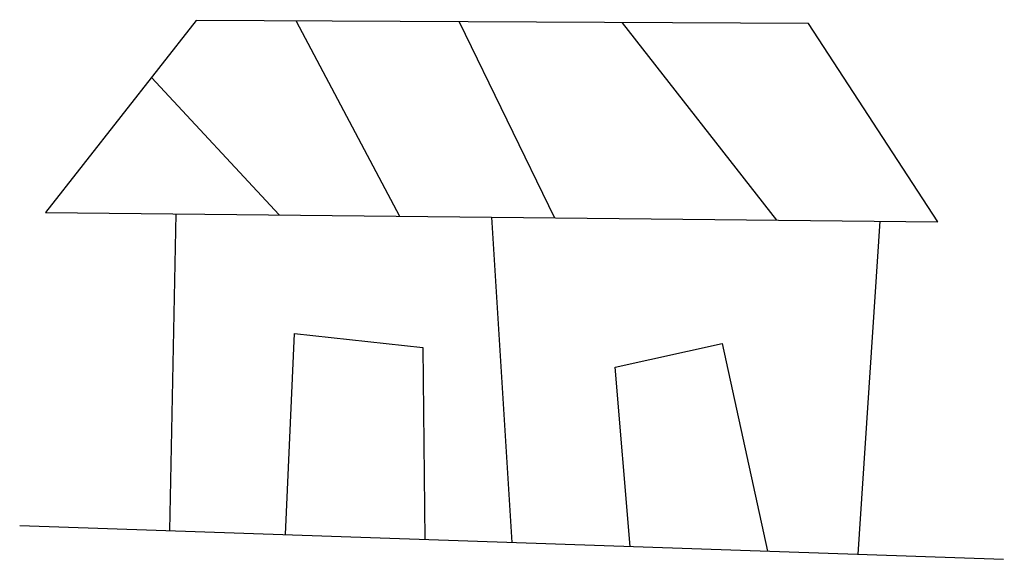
# Model space of a CAD drawing. Header units: inches. Extents: x 304037 to 460575, y 1453943 to 1639883.
# Drawn here: x 394848 to 395498, y 1529985 to 1530341 of the extents above; entities that cross this region are included whole.
import ezdxf

# ---------------------------------------------------------------- set-up
doc = ezdxf.new("R2010")
doc.units = ezdxf.units.IN
doc.header["$MEASUREMENT"] = 0
doc.layers.add('SURVEY_NO', color=7, linetype='Continuous')
doc.layers.add('VILLAGE_AREA', color=1, linetype='Continuous')

# ---------------------------------------------------------------- blocks, each defined once
blk = doc.blocks.new('1')
at = {"layer": 'VILLAGE_AREA'}
for points in [[(621.3824, -622.2677), (627.1559, -622.2989), (626.3133, -621.0208), (622.3499, -621.0208), (621.3824, -622.2677)], [(622.9973, -621.0208), (623.6719, -622.2801)], [(624.0525, -621.0208), (624.6757, -622.2855)], [(625.1078, -621.0208), (626.1121, -622.2932)], [(622.0627, -621.391), (622.8943, -622.2759)], [(622.2254, -622.2723), (622.1939, -624.3223)], [(624.2692, -622.2833), (624.4096, -624.3874)], [(626.7814, -622.2969), (626.6492, -624.4532)], [(622.9451, -624.3444), (622.9976, -623.0421), (623.828, -623.1285), (623.8469, -624.3709)], [(625.1752, -624.4099), (625.0736, -623.2495), (625.7655, -623.094), (626.0638, -624.436)], [(621.2264, -624.2939), (627.5928, -624.4809)]]:
    blk.add_lwpolyline(points, dxfattribs=at)
blk = doc.blocks.new('PALLAKONDA')
at = {"layer": 'VILLAGE_AREA', "xscale": 10, "yscale": 10, "zscale": 10}
blk.add_blockref('1', (-518.827, -187.884), dxfattribs=at)

msp = doc.modelspace()

# ---------------------------------------------------------------- block references
at = {"layer": 'SURVEY_NO', "linetype": 'ByBlock', "xscale": 10.17652388560238, "yscale": 10.17652388574788, "zscale": 10.1765238856269, "rotation": 359.7167516509514}
msp.add_blockref('PALLAKONDA', (337233.03, 1595736.56), dxfattribs=at)

doc.saveas('drawing.dxf')
